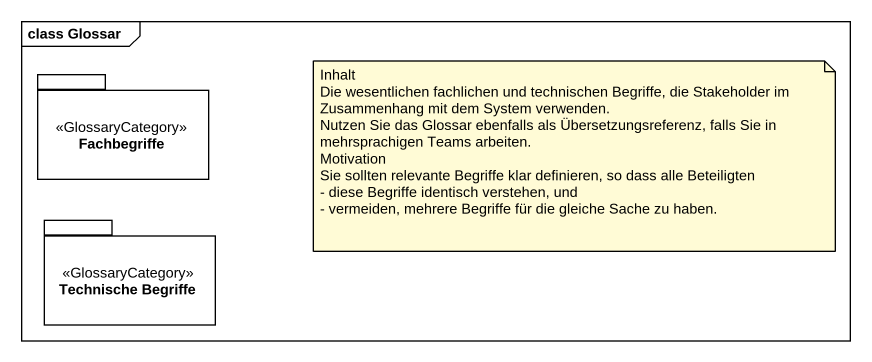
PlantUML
@startuml
mainframe class Glossar
package Fachbegriffe <<GlossaryCategory>> {
}
package "Technische Begriffe" as Technische_Begriffe <<GlossaryCategory>> {
}
note as N1
  Inhalt
  Die wesentlichen fachlichen und technischen Begriffe, die Stakeholder im Zusammenhang mit dem System verwenden.
  Nutzen Sie das Glossar ebenfalls als Übersetzungsreferenz, falls Sie in mehrsprachigen Teams arbeiten.
  Motivation
  Sie sollten relevante Begriffe klar definieren, so dass alle Beteiligten
  - diese Begriffe identisch verstehen, und
  - vermeiden, mehrere Begriffe für die gleiche Sache zu haben.
end note
@enduml
